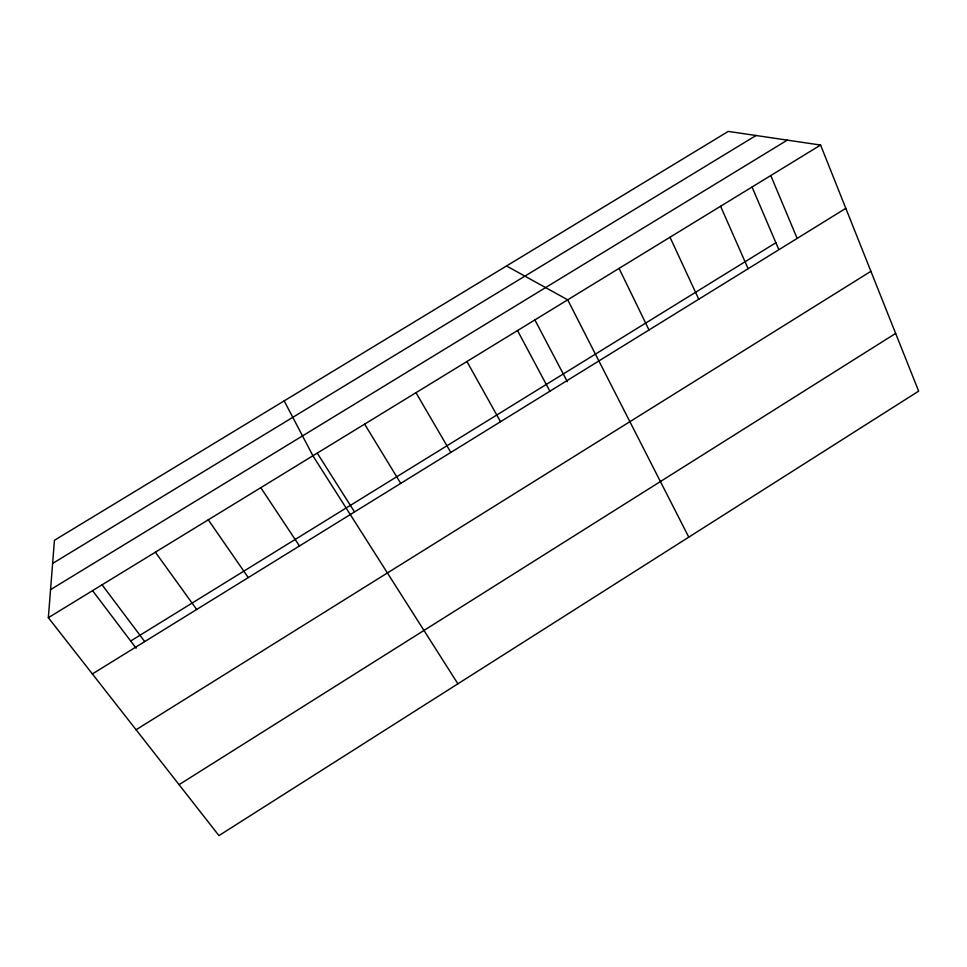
<?xml version="1.0" encoding="UTF-8"?>
<svg xmlns="http://www.w3.org/2000/svg" width="967" height="967" viewBox="0 0 967 967"><rect width="100%" height="100%" fill="white"/><g stroke="black" fill="none" stroke-linecap="round" stroke-linejoin="round"><path stroke-width="1.45" d="M48.35 617.695L54.442 540.287L728.272 131.403L820.596 145.05L918.65 391.139L218.941 835.597L48.35 617.695L820.596 145.05M179.064 784.672L895.647 333.41M136.081 729.759L870.904 271.316M130.678 641L775.872 242.729M92.373 673.939L845.823 208.34M50.562 589.64L787.295 140.13M52.617 563.447L756.037 135.513M506.527 265.961L567.714 299.83L688.782 537.144M92.59 590.68L136.117 648.192M102.067 584.817L144.724 641.592M155.385 552.193L196.688 609.476M208.292 519.811L248.265 577.601M260.8 487.67L299.468 545.968M457.899 683.814L312.909 455.783L284.177 400.882M317.285 453.16L354.321 511.603M364.632 424.114L400.737 483.391M415.979 392.699L450.815 452.435M466.928 361.513L500.531 421.709M517.514 330.557L549.885 391.212M534.908 319.968L567.339 381.675M619.061 268.403L649.002 329.965M670.01 237.217L698.754 299.226M720.584 206.261L748.132 268.705M752.06 187.054L778.701 249.365M770.784 175.547L797.159 238.414"/></g></svg>
